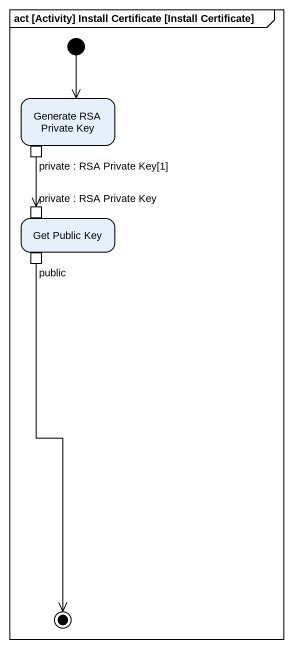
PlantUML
@startuml
mainframe act [Activity] Install Certificate [Install Certificate]
hide empty description
state "Generate RSA Private Key" as Generate_RSA_Private_Key {
  state "private : RSA Private Key[1]" as private_RSA_Private_Key_1 <<outputPin>>
}
state "Get Public Key" as Get_Public_Key {
  state "private : RSA Private Key" as private_RSA_Private_Key <<inputPin>>
  state public <<outputPin>>
}
state final1 <<end>>
[*] --> Generate_RSA_Private_Key
private_RSA_Private_Key_1 --> private_RSA_Private_Key
public --> final1
@enduml
